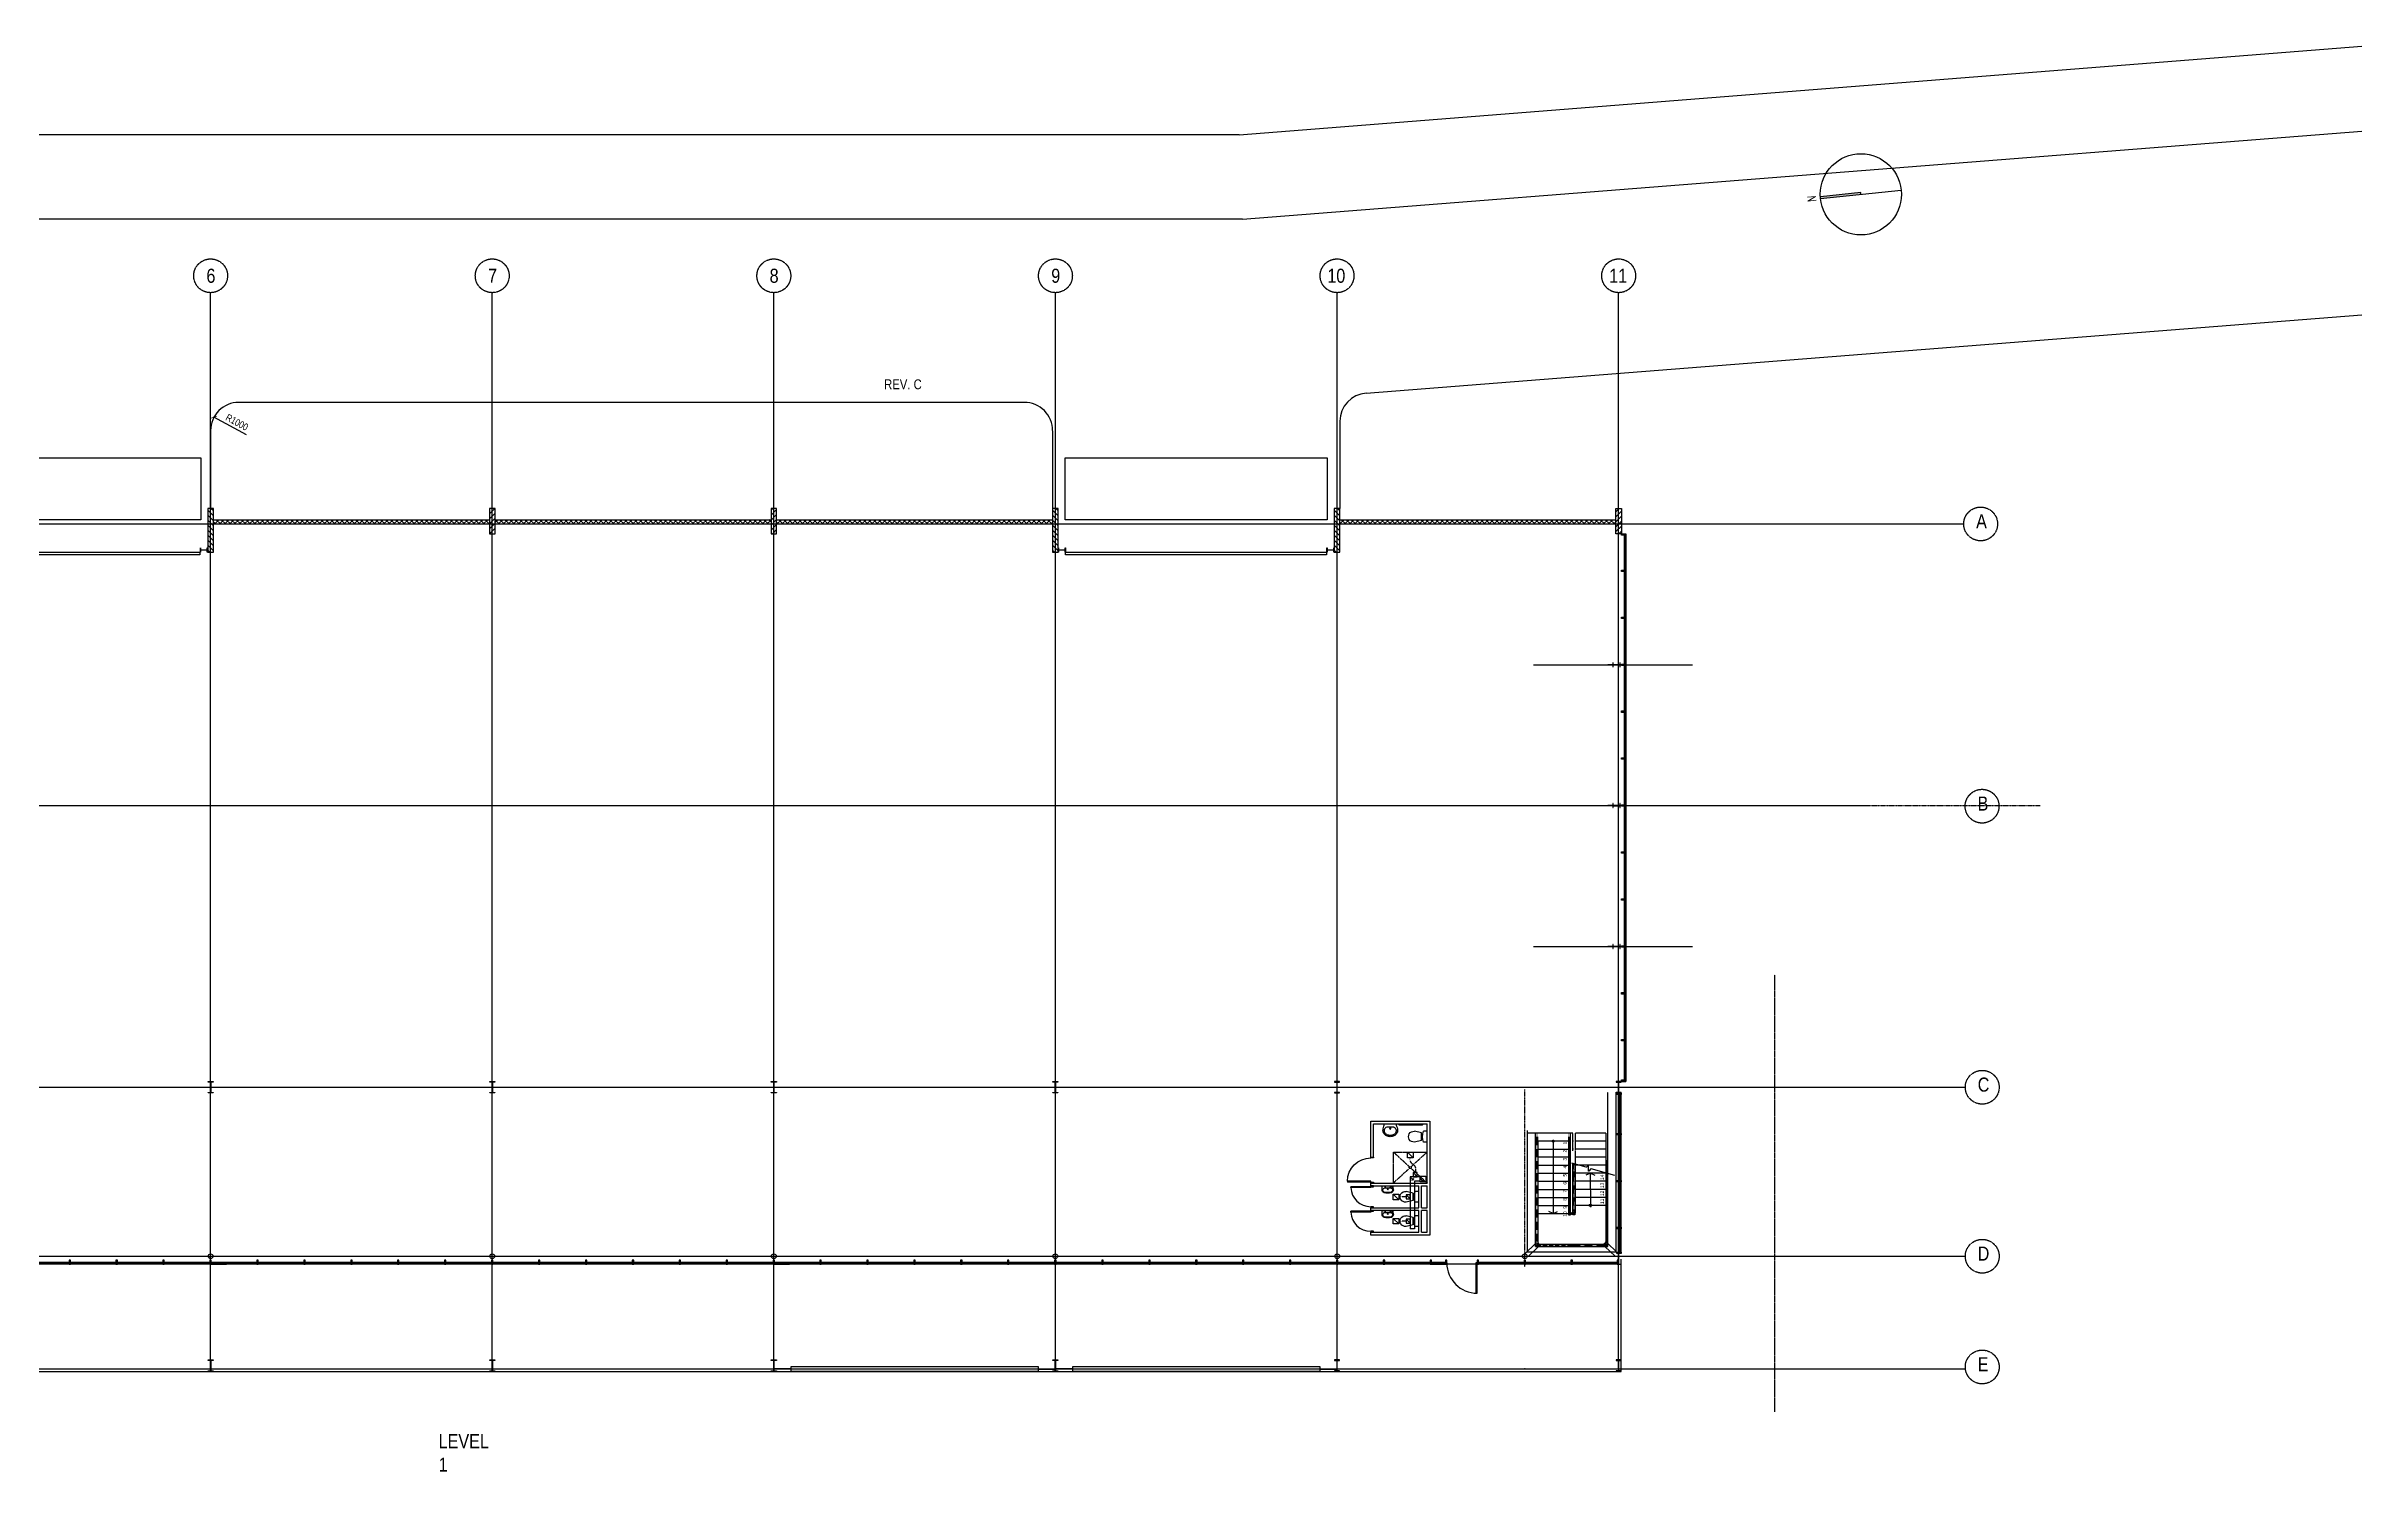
# Model space of a CAD drawing. Extents: x 0 to 163200, y -20682 to 90307.
# Drawn here: x 80980 to 163200, y 39700 to 90307 of the extents above; entities that cross this region are included whole.
import ezdxf

# ---------------------------------------------------------------- set-up
doc = ezdxf.new("R2010")
doc.units = 0
doc.header["$LTSCALE"] = 8
doc.header["$MEASUREMENT"] = 0
for name, pattern in [('CENTER', [2, 1.25, -0.25, 0.25, -0.25]), ('DASHED', [0.75, 0.5, -0.25]), ('HIDDEN', [0.375, 0.25, -0.125]), ('STAIRS2$0$DASHED2', [0.375, 0.25, -0.125])]:
    doc.linetypes.add(name, pattern=pattern)
doc.layers.get('0').update_dxf_attribs({"linetype": 'CONTINUOUS'})
doc.layers.get('DEFPOINTS').update_dxf_attribs({"linetype": 'CONTINUOUS'})
for name, color, linetype in [('1MDUCT', 1, 'CONTINUOUS'), ('2MGRILLE', 5, 'CONTINUOUS'), ('4MDUCT', 4, 'CONTINUOUS'), ('6MFLEX', 6, 'HIDDEN'), ('A-CONCRETE', 5, 'CONTINUOUS'), ('A-DOORS', 5, 'CONTINUOUS'), ('A-FLOOR', 5, 'CONTINUOUS'), ('A-GLASS', 5, 'CONTINUOUS'), ('A-HANDICAP', 5, 'STAIRS2$0$DASHED2'), ('A-MULLIONS', 5, 'CONTINUOUS'), ('A-NEW', 5, 'CONTINUOUS'), ('A-STEEL', 5, 'CONTINUOUS'), ('A-STR-DASHED', 5, 'DASHED'), ('BDY', 5, 'CONTINUOUS'), ('D-TEXTPS2', 5, 'CONTINUOUS'), ('DOORS', 5, 'CONTINUOUS'), ('FITTINGS', 5, 'CONTINUOUS'), ('GRID', 5, 'CENTER'), ('INT-PARTITIONS', 5, 'CONTINUOUS'), ('ROAD', 5, 'CONTINUOUS'), ('STAIR', 5, 'CONTINUOUS'), ('STAIRS2$0$HANDRAIL', 5, 'STAIRS2$0$DASHED2'), ('STAIRS2$0$STAIRS', 5, 'CONTINUOUS'), ('STAIRS2$0$TEXT', 5, 'CONTINUOUS'), ('STAIRS2$0$THINELEV', 5, 'CONTINUOUS'), ('TXT-50', 5, 'CONTINUOUS'), ('WALL-HA', 5, 'CONTINUOUS'), ('XREF', 7, 'CONTINUOUS')]:
    doc.layers.add(name, color=color, linetype=linetype)
doc.styles.add('KRTA-35', font='SIMPLEX', dxfattribs={"width": 0.8, "height": 3.5})
doc.styles.add('STAIRS2$0$TXT-35-$20', font='ARIALN.TTF', dxfattribs={"height": 70})
doc.styles.get("Standard").update_dxf_attribs({"font": 'isocp.shx'})
doc.styles.add('TXT-25-$100', font='ARIALN.TTF', dxfattribs={"height": 250})
doc.styles.add('TXT-35-$100', font='ARIALN.TTF', dxfattribs={"height": 350})
doc.styles.add('TXT-50-$100', font='ARIALN.TTF', dxfattribs={"height": 500})
doc.dimstyles.new('1$100-TICK', dxfattribs={"dimtxt": 250, "dimasz": 150, "dimexe": 400, "dimexo": 0, "dimgap": 100, "dimtad": 1, "dimdec": 0, "dimdsep": 46, "dimtxsty": 'TXT-25-$100', "dimblk1": 'ARCHTICK', "dimblk2": 'ARCHTICK', "dimsah": 1, "dimcen": -100, "dimdle": 400, "dimclrd": 1, "dimclre": 1, "dimclrt": 7, "dimadec": 0, "dimazin": 0, "dimtfac": 1, "dimtdec": 1, "dimtmove": 0, "dimatfit": 3, "dimldrblk": 'ARCHTICK', "dimfxl": 1, "dimtolj": 1, "dimarcsym": 0})

# ---------------------------------------------------------------- blocks, each defined once
blk = doc.blocks.new('A$C56FB124C')
blk.add_hatch(color=256).paths.add_polyline_path([(5044, 3820), (5026, 3995), (1210, 3588, 0.0114331), (1224, 3413)])
for p, q in [((5026, 3995), (1210, 3588)), ((1224, 3413), (8864, 4227)), ((5044, 3820), (5026, 3995))]:
    blk.add_line(p, q)
blk.add_circle((5044, 3820), 3842)
at = {"style": 'KRTA-35', "width": 0.8}
blk.add_text('N', height=768, rotation=96.08353, dxfattribs=at).set_placement((807, 3150))
blk = doc.blocks.new('410X60')
at = {"layer": 'A-STEEL'}
blk.add_lwpolyline([(203, -89), (183, -89), (183, -5), (-183, -5), (-183, -89), (-203, -89), (-203, 89), (-183, 89), (-183, 5), (183, 5), (183, 89), (203, 89)], close=True, dxfattribs=at)
blk = doc.blocks.new('250UB')
blk.add_lwpolyline([(-73, 252), (73, 252), (73, 244), (10, 244, 0.414214), (3, 237), (3, 16, 0.414214), (10, 9), (73, 9), (73, 0), (-73, 0), (-73, 9), (-10, 9, 0.414214), (-3, 16), (-3, 237, 0.414214), (-10, 244), (-73, 244)], format="xyb", close=True)
blk = doc.blocks.new('860')
for p, q in [((100, -990), (100, -960)), ((100, -960), (930, -960)), ((100, -990), (930, -990)), ((930, -960), (930, -990))]:
    blk.add_line(p, q)
for points in [[(0, -100), (0, -130), (100, -130), (100, -100)], [(0, -990), (0, -1020), (100, -1020), (100, -990)]]:
    blk.add_lwpolyline(points, close=True)
blk.add_arc((100, -960), 830, 0, 90)
blk = doc.blocks.new('WC-P')
for p, q in [((0, 0), (380, 0)), ((0, 0), (0, -126)), ((380, 0), (380, -126)), ((59, -200), (0, -451)), ((59, -200), (321, -200)), ((321, -200), (380, -451))]:
    blk.add_line(p, q)
for centre, radius, start, end in [((190, -472), 191, 173.53398, 6.46602), ((190, 278), 446, 244.78279, 295.21721)]:
    blk.add_arc(centre, radius, start, end)
blk = doc.blocks.new('710')
at = {"layer": 'DOORS'}
for p, q in [((-100, -30), (-809, -30)), ((-809, -60), (-809, -30)), ((-100, -60), (-809, -60)), ((-100, -30), (-100, -60))]:
    blk.add_line(p, q, dxfattribs=at)
at = {"layer": 'DOORS', "elevation": 0}
for points in [[(0, -30), (0, 0), (-100, 0), (-100, -30)], [(0, -770), (0, -740), (-100, -740), (-100, -770)]]:
    blk.add_lwpolyline(points, close=True, dxfattribs=at)
at = {"layer": 'DOORS'}
blk.add_arc((-100, -30), 710, 182.26234, 270.00007, dxfattribs=at)
blk = doc.blocks.new('ARC-WC25')
for p, q in [((168, 0), (-168, 0)), ((-199, -144), (-193, -24)), ((-174, -146), (-173, -137)), ((-98, -16), (-163, -16)), ((98, -72), (-98, -72)), ((-88, -26), (-88, -50)), ((174, -146), (173, -137)), ((199, -144), (193, -24))]:
    blk.add_line(p, q)
at = {"linetype": 'Continuous'}
blk.add_line((-173, -26), (-173, -92), dxfattribs=at)
for centre, radius in [((0, -121), 19.5), ((91, -37), 14.2)]:
    blk.add_circle(centre, radius)
for centre, radius, start, end in [((-168, -25), 25, 90, 177.07166), ((168, -25), 25, 2.92834, 90), ((-99, -149), 100, 177.07166, 252.66812), ((-99, -149), 75, 177.07166, 251.96039), ((-163, -26), 10, 90, 179.82594), ((-98, -135), 75, 89.76341, 172.07166), ((-98, -147), 75, 90, 172.07166), ((0, 154), 419, 252.12938, 287.87062), ((0, 154), 394, 251.96039, 288.03961), ((-98, -26), 10, 0, 90), ((-98, -50), 10, 269.76341, 0), ((98, -147), 75, 7.92834, 90), ((99, -149), 75, 288.03961, 2.92834), ((99, -149), 100, 287.33188, 2.92834)]:
    blk.add_arc(centre, radius, start, end)
blk = doc.blocks.new('WHB')
at = {"color": 0, "linetype": 'ByBlock', "elevation": 0}
blk.add_lwpolyline([(-200, 0, 0.008553), (-252, -172, 0.068313), (-260, -227, 0.147451), (-225, -341, 0.065081), (-184, -388, 0.064894), (-130, -425, 0.057043), (-67, -447, 0.0596), (0, -455, 0.0596), (67, -447, 0.057043), (130, -425, 0.064894), (184, -388, 0.065081), (225, -341, 0.147451), (260, -227, 0.068313), (252, -172, 0.008553), (200, 0)], format="xyb", close=True, dxfattribs=at)
blk.add_lwpolyline([(-210, -255, 0.169025), (-182, -332, 0.060923), (-148, -365, 0.064575), (-105, -389, 0.044851), (-54, -405, 0.055153), (0, -410, 0.055153), (54, -405, 0.044851), (105, -389, 0.064575), (148, -365, 0.060923), (182, -332, 0.169025), (210, -255, 0.224157), (170, -142, 0.153776), (112, -110, 0.045073), (0, -100)], format="xyb", dxfattribs=at)
at = {"color": 0, "linetype": 'ByBlock'}
blk.add_circle((0, -160), 25, dxfattribs=at)
for centre, radius, start, end in [((-54, -228), 206, 179.34416, 179.74969), ((-70, -240), 141, 135.44249, 185.98011), ((-92, -219), 111, 100.47359, 135.44249), ((2, -723), 623, 90.1505, 100.47359)]:
    blk.add_arc(centre, radius, start, end, dxfattribs=at)
blk = doc.blocks.new('_ARCHTICK')
at = {"color": 0, "linetype": 'ByBlock', "const_width": 0.15}
blk.add_lwpolyline([(-0.5, -0.5), (0.5, 0.5)], dxfattribs=at)
blk = doc.blocks.new('*D122')
at = {"layer": 'A-DOORS', "color": 1, "lineweight": -2, "transparency": 16777216}
blk.add_line((88085, 76518), (86934, 77138), dxfattribs=at)
at = {"layer": 'DEFPOINTS', "color": 0, "transparency": 16777216}
for p in [(86934, 77138), (87815, 76664)]:
    blk.add_point(p, dxfattribs=at)
at = {"layer": 'A-DOORS', "color": 1, "lineweight": -2, "transparency": 16777216, "xscale": 150, "yscale": 150, "zscale": 150, "rotation": 151.6954092253349}
blk.add_blockref('_ARCHTICK', (86934, 77138), dxfattribs=at)
at = {"layer": 'A-DOORS', "color": 7, "transparency": 16777216, "insert": (87750, 76958), "char_height": 250, "attachment_point": 5, "rotation": 331.69541, "style": 'TXT-25-$100'}
blk.add_mtext('\\A1;R1000', dxfattribs=at)
blk = doc.blocks.new('AMB013')
blk.add_line((-165, -165), (165, 165))
blk.add_arc((-247, -247), 300, 0, 90)
blk = doc.blocks.new('AMB006')
blk.add_line((-0.5, -0.5), (0.5, 0.5))
blk.add_lwpolyline([(-0.5, -0.5), (-0.5, 0.5), (0.5, 0.5), (0.5, -0.5)], close=True)
at = {"flags": 1}
for tag, p in [('REF', (0.53, 0.33)), ('MAKE/MODEL', (0.53, 0.15)), ('SIZE', (0.53, -0.05)), ('TYPE', (0.52, -0.26)), ('SERVICE', (0.53, -0.46))]:
    blk.add_attdef(tag, p, '', height=0.18, dxfattribs=at)
blk = doc.blocks.new('AB00522AAM01')
at = {"layer": 'WALL-HA'}
h = blk.add_hatch(dxfattribs=at)
h.set_pattern_fill('ANSI31', color=256, scale=1000, style=0)
h.set_pattern_definition([(135, (173629.26, -1e-11), (88.38835, 88.38835), [])])
h.paths.add_polyline_path([(86814.6, 73349.1), (86714.6, 73349.1), (86714.6, 73899.1), (86814.6, 73899.1)])
h.paths.add_polyline_path([(86814.6, 73899.1), (86914.6, 73899.1), (86914.6, 73349.1), (86814.6, 73349.1)])
h.paths.add_polyline_path([(86814.6, 73349.1), (86914.6, 73349.1), (86914.6, 72349.1), (86814.6, 72349.1)])
h.paths.add_polyline_path([(86814.6, 72349.1), (86714.6, 72349.1), (86714.6, 73349.1), (86814.6, 73349.1)])
h = blk.add_hatch(dxfattribs=at)
h.set_pattern_fill('ANSI37', color=256, scale=1000, style=0)
h.paths.add_polyline_path([(86914.6, 73499.1), (86914.6, 73349.1), (96714.6, 73349.1), (96714.6, 73499.1)])
h = blk.add_hatch(dxfattribs=at)
h.set_pattern_fill('ANSI31', color=256, scale=1000, style=0)
h.set_pattern_definition([(45, (20000, 0), (-88.38835, 88.38835), [])])
h.paths.add_polyline_path([(96814.6, 72999.1), (96914.6, 72999.1), (96914.6, 73899.1), (96814.6, 73899.1)])
h.paths.add_polyline_path([(96814.6, 73899.1), (96714.6, 73899.1), (96714.6, 72999.1), (96814.6, 72999.1)])
h = blk.add_hatch(dxfattribs=at)
h.set_pattern_fill('ANSI37', color=256, scale=1000, style=0)
h.paths.add_polyline_path([(106714.6, 73349.1), (106714.6, 73499.1), (98340.2, 73499.1), (98340.2, 73349.1)])
h.paths.add_polyline_path([(98340.2, 73349.1), (98340.2, 73499.1), (96914.6, 73499.1), (96914.6, 73349.1)])
h.paths.add_polyline_path([(116719.6, 73349.1), (116719.6, 73499.1), (106914.6, 73499.1), (106914.6, 73349.1)])
h = blk.add_hatch(dxfattribs=at)
h.set_pattern_fill('ANSI31', color=256, scale=1000, style=0)
h.paths.add_polyline_path([(106814.6, 73899.1), (106714.6, 73899.1), (106714.6, 72999.1), (106814.6, 72999.1)])
h.paths.add_polyline_path([(106814.6, 72999.1), (106914.6, 72999.1), (106914.6, 73899.1), (106814.6, 73899.1)])
h = blk.add_hatch(dxfattribs=at)
h.set_pattern_fill('ANSI31', color=256, scale=1000, style=0)
h.set_pattern_definition([(135, (203629.26, -1e-11), (88.38835, 88.38835), [])])
h.paths.add_polyline_path([(116814.6, 73349.1), (116714.6, 73349.1), (116714.6, 73899.1), (116814.6, 73899.1)])
h.paths.add_polyline_path([(116814.6, 73899.1), (116914.6, 73899.1), (116914.6, 73349.1), (116814.6, 73349.1)])
h.paths.add_polyline_path([(116814.6, 73349.1), (116914.6, 73349.1), (116914.6, 72349.1), (116814.6, 72349.1)])
h.paths.add_polyline_path([(116814.6, 72349.1), (116714.6, 72349.1), (116714.6, 73349.1), (116814.6, 73349.1)])
h = blk.add_hatch(dxfattribs=at)
h.set_pattern_fill('ANSI31', color=256, scale=1000, style=0)
h.set_pattern_definition([(135, (213629.26, -1e-11), (88.38835, 88.38835), [])])
h.paths.add_polyline_path([(126814.6, 73349.1), (126714.6, 73349.1), (126714.6, 73899.1), (126814.6, 73899.1)])
h.paths.add_polyline_path([(126814.6, 73899.1), (126914.6, 73899.1), (126914.6, 73349.1), (126814.6, 73349.1)])
h.paths.add_polyline_path([(126814.6, 73349.1), (126914.6, 73349.1), (126914.6, 72349.1), (126814.6, 72349.1)])
h.paths.add_polyline_path([(126814.6, 72349.1), (126714.6, 72349.1), (126714.6, 73349.1), (126814.6, 73349.1)])
h = blk.add_hatch(dxfattribs=at)
h.set_pattern_fill('ANSI37', color=256, scale=1000, style=0)
h.paths.add_polyline_path([(126914.6, 73499.1), (126914.6, 73349.1), (136689.6, 73349.1), (136714.6, 73349.1), (136714.6, 73499.1)])
h = blk.add_hatch(dxfattribs=at)
h.set_pattern_fill('ANSI31', color=256, scale=1000, style=0)
h.paths.add_polyline_path([(136914.6, 73899.1), (136814.6, 73899.1), (136814.6, 72999.1), (136914.6, 72999.1)])
h.paths.add_polyline_path([(136814.6, 73899.1), (136714.6, 73899.1), (136714.6, 72999.1), (136814.6, 72999.1)])
for p, q in [((144306.4, 63349.1), (145628.4, 63349.1)), ((135070.5, 51384.1), (135070.5, 48839.1)), ((136395.5, 48839.1), (136395.5, 50757.2))]:
    blk.add_line(p, q)
blk.add_point((133481.3, 43349.1))
at = {"layer": 'A-CONCRETE'}
for p, q in [((86914.6, 73499.1), (96714.6, 73499.1)), ((86914.6, 73349.1), (96714.6, 73349.1)), ((96914.6, 73499.1), (106714.6, 73499.1)), ((96914.6, 73349.1), (106714.6, 73349.1)), ((106914.6, 73499.1), (116714.6, 73499.1)), ((106914.6, 73349.1), (116714.6, 73349.1)), ((126914.6, 73499.1), (136714.6, 73499.1)), ((126914.6, 73349.1), (136689.6, 73349.1))]:
    blk.add_line(p, q, dxfattribs=at)
for points in [[(86714.6, 72349.1), (86914.6, 72349.1), (86914.6, 73899.1), (86714.6, 73899.1)], [(96714.6, 72999.1), (96914.6, 72999.1), (96914.6, 73899.1), (96714.6, 73899.1)], [(106714.6, 72999.1), (106914.6, 72999.1), (106914.6, 73899.1), (106714.6, 73899.1)], [(116714.6, 72349.1), (116914.6, 72349.1), (116914.6, 73899.1), (116714.6, 73899.1)], [(126714.6, 72349.1), (126914.6, 72349.1), (126914.6, 73899.1), (126714.6, 73899.1)], [(136914.6, 72999.1), (136714.6, 72999.1), (136714.6, 73899.1), (136914.6, 73899.1)]]:
    blk.add_lwpolyline(points, close=True, dxfattribs=at)
at = {"layer": 'A-DOORS'}
for p, q in [((86814.6, 76664.1), (86814.6, 73899.1)), ((116714.6, 76651.2), (116714.6, 73886.2)), ((126914.6, 77006.1), (126914.6, 73899.1))]:
    blk.add_line(p, q, dxfattribs=at)
for points in [[(77164.6, 72349.1), (86433.9, 72349.1), (86433.9, 72249.1), (77164.6, 72249.1)], [(117169.6, 72349.1), (126438.9, 72349.1), (126438.9, 72249.1), (117169.6, 72249.1)], [(131748, 46036.8), (131788, 46036.8), (131788, 47111.8), (131748, 47111.8)]]:
    blk.add_lwpolyline(points, close=True, dxfattribs=at)
for centre, start, end in [((87814.6, 76664.1), 89.999931, 180), ((115714.6, 76664.1), 0, 90.000069), ((127914.6, 76992.4), 93.572114, 180)]:
    blk.add_arc(centre, 1000, start, end, dxfattribs=at)
at = {"layer": 'A-FLOOR'}
for p, q in [((136939.6, 68349.1), (136435.6, 68349.1)), ((136939.6, 63349.1), (136435.6, 63349.1)), ((137064.6, 63349.1), (136560.6, 63349.1)), ((136939.6, 58349.1), (136435.6, 58349.1))]:
    blk.add_line(p, q, dxfattribs=at)
at = {"layer": 'A-GLASS'}
for p, q in [((136828.6, 73359.1), (136903.6, 73359.1)), ((137015.8, 72946.9), (137015.8, 53552.1)), ((137040.8, 72946.9), (137040.8, 53552.1)), ((137065.8, 72946.9), (137065.8, 53552.1)), ((136828.6, 53096.1), (136828.6, 47494.1)), ((136866.1, 47494.1), (136868.7, 53096.1)), ((136903.6, 53349.1), (138903.6, 53349.1)), ((136903.6, 47494.1), (136903.6, 53121.1)), ((138903.6, 53349.1), (141228.6, 53349.1)), ((76839.6, 47139.1), (81788, 47139.1)), ((76839.6, 47101.6), (81788, 47101.6)), ((86789.6, 47064.1), (76839.6, 47064.1)), ((81788, 47139.1), (86789.6, 47139.1)), ((81788, 47101.6), (86789.6, 47101.6)), ((86789.6, 47139.1), (88506, 47139.1)), ((86789.6, 47101.6), (88506, 47101.6)), ((86825, 47064.1), (87376.9, 47064.1)), ((96789.6, 47064.1), (86839.6, 47064.1)), ((88506, 47139.1), (90172, 47139.1)), ((88506, 47101.6), (90172, 47101.6)), ((90172, 47139.1), (96789.6, 47139.1)), ((90172, 47101.6), (96789.6, 47101.6)), ((96839.6, 47139.1), (103454, 47139.1)), ((96839.6, 47101.6), (103454, 47101.6)), ((106789.6, 47064.1), (96839.6, 47064.1)), ((103454, 47139.1), (106789.6, 47139.1)), ((103454, 47101.6), (106789.6, 47101.6)), ((106800, 47101.6), (108501, 47101.6)), ((106820, 47139.1), (108501, 47139.1)), ((106820, 47064.1), (107371.9, 47064.1)), ((116784.6, 47064.1), (106834.6, 47064.1)), ((108501, 47139.1), (111783, 47139.1)), ((108501, 47101.6), (111783, 47101.6)), ((111783, 47139.1), (116784.6, 47139.1)), ((111783, 47101.6), (116784.6, 47101.6)), ((116834.6, 47139.1), (121793, 47139.1)), ((116834.6, 47101.6), (121793, 47101.6)), ((126794.6, 47064.1), (116834.6, 47064.1)), ((121793, 47139.1), (126794.6, 47139.1)), ((121793, 47101.6), (126794.6, 47101.6)), ((126839.6, 47139.1), (130122, 47139.1)), ((126839.6, 47101.6), (130122, 47101.6)), ((136789.6, 47064.1), (126839.6, 47064.1)), ((130152.3, 47064.1), (130704.3, 47064.1)), ((130172, 47139.1), (130658.1, 47139.1)), ((130172, 47101.6), (130657, 47101.6)), ((131788, 47139.1), (136789.6, 47139.1)), ((131788, 47101.6), (136789.6, 47101.6)), ((107414.6, 43349.1), (106819.6, 43349.1)), ((116214.6, 43339.1), (116809.6, 43339.1)), ((117419.6, 43349.1), (116824.6, 43349.1)), ((126219.6, 43339.1), (126814.6, 43339.1))]:
    blk.add_line(p, q, dxfattribs=at)
for points in [[(107414.6, 43274.1), (116214.6, 43274.1), (116214.6, 43424.1), (107414.6, 43424.1)], [(117419.6, 43274.1), (126219.6, 43274.1), (126219.6, 43424.1), (117419.6, 43424.1)]]:
    blk.add_lwpolyline(points, close=True, dxfattribs=at)
at = {"layer": 'A-HANDICAP', "ltscale": 3}
for p, q in [((128814.6, 49949.1), (128814.6, 51049.1)), ((128814.6, 51049.1), (130014.6, 51049.1)), ((128814.6, 51049.1), (129388.8, 50522.7)), ((130014.6, 51049.1), (129440.4, 50522.7)), ((129388.8, 50475.4), (128814.6, 49949.1)), ((129440.4, 50475.4), (130014.6, 49949.1))]:
    blk.add_line(p, q, dxfattribs=at)
at = {"layer": 'A-HANDICAP'}
blk.add_circle((129414.6, 50499.1), 35, dxfattribs=at)
at = {"layer": 'A-MULLIONS'}
for p, q in [((136828.6, 73339.1), (136828.6, 73359.1)), ((136828.6, 73359.1), (136903.6, 73359.1)), ((136903.6, 73339.1), (136828.6, 73339.1)), ((136903.6, 73359.1), (136903.6, 73339.1)), ((136903.6, 53552.1), (137065.8, 53552.1))]:
    blk.add_line(p, q, dxfattribs=at)
for points in [[(137065.8, 72946.9), (136915.8, 72946.9), (136915.8, 72996.9), (137065.8, 72996.9)], [(137065.8, 71656.1), (136915.8, 71656.1), (136915.8, 71706.1), (137065.8, 71706.1)], [(137065.8, 69990.1), (136915.8, 69990.1), (136915.8, 70040.1), (137065.8, 70040.1)], [(137065.8, 68324.1), (136915.8, 68324.1), (136915.8, 68374.1), (137065.8, 68374.1)], [(137065.8, 66658.1), (136915.8, 66658.1), (136915.8, 66708.1), (137065.8, 66708.1)], [(137065.8, 64992.1), (136915.8, 64992.1), (136915.8, 65042.1), (137065.8, 65042.1)], [(137065.8, 63324.1), (136915.8, 63324.1), (136915.8, 63374.1), (137065.8, 63374.1)], [(137065.8, 61658.1), (136915.8, 61658.1), (136915.8, 61708.1), (137065.8, 61708.1)], [(137065.8, 59992.1), (136915.8, 59992.1), (136915.8, 60042.1), (137065.8, 60042.1)], [(137065.8, 58326.1), (136915.8, 58326.1), (136915.8, 58376.1), (137065.8, 58376.1)], [(137065.8, 56660.1), (136915.8, 56660.1), (136915.8, 56710.1), (137065.8, 56710.1)], [(137065.8, 54994.1), (136915.8, 54994.1), (136915.8, 55044.1), (137065.8, 55044.1)], [(137065.8, 53560.6), (136915.8, 53560.6), (136915.8, 53610.6), (137065.8, 53610.6)], [(136903.6, 53096.1), (136753.6, 53096.1), (136753.6, 53146.1), (136903.6, 53146.1)], [(136903.6, 53129.4), (136903.6, 53146.1), (136828.6, 53146.1), (136828.6, 53129.4)], [(136903.6, 51658.1), (136753.6, 51658.1), (136753.6, 51708.1), (136903.6, 51708.1)], [(136903.6, 49992.1), (136753.6, 49992.1), (136753.6, 50042.1), (136903.6, 50042.1)], [(136903.6, 48326.1), (136753.6, 48326.1), (136753.6, 48376.1), (136903.6, 48376.1)], [(81838, 47064.1), (81838, 47214.1), (81788, 47214.1), (81788, 47064.1)], [(83504, 47064.1), (83504, 47214.1), (83454, 47214.1), (83454, 47064.1)], [(85170, 47064.1), (85170, 47214.1), (85120, 47214.1), (85120, 47064.1)], [(86839.6, 47064.1), (86839.6, 47214.1), (86789.6, 47214.1), (86789.6, 47064.1)], [(88506, 47064.1), (88506, 47214.1), (88456, 47214.1), (88456, 47064.1)], [(90172, 47064.1), (90172, 47214.1), (90122, 47214.1), (90122, 47064.1)], [(91838, 47064.1), (91838, 47214.1), (91788, 47214.1), (91788, 47064.1)], [(93504, 47064.1), (93504, 47214.1), (93454, 47214.1), (93454, 47064.1)], [(95170, 47064.1), (95170, 47214.1), (95120, 47214.1), (95120, 47064.1)], [(96839.6, 47064.1), (96839.6, 47214.1), (96789.6, 47214.1), (96789.6, 47064.1)], [(98506, 47064.1), (98506, 47214.1), (98456, 47214.1), (98456, 47064.1)], [(100172, 47064.1), (100172, 47214.1), (100122, 47214.1), (100122, 47064.1)], [(101838, 47064.1), (101838, 47214.1), (101788, 47214.1), (101788, 47064.1)], [(103504, 47064.1), (103504, 47214.1), (103454, 47214.1), (103454, 47064.1)], [(105170, 47064.1), (105170, 47214.1), (105120, 47214.1), (105120, 47064.1)], [(106839.6, 47064.1), (106839.6, 47214.1), (106789.6, 47214.1), (106789.6, 47064.1)], [(108501, 47064.1), (108501, 47214.1), (108451, 47214.1), (108451, 47064.1)], [(110167, 47064.1), (110167, 47214.1), (110117, 47214.1), (110117, 47064.1)], [(111833, 47064.1), (111833, 47214.1), (111783, 47214.1), (111783, 47064.1)], [(113499, 47064.1), (113499, 47214.1), (113449, 47214.1), (113449, 47064.1)], [(115165, 47064.1), (115165, 47214.1), (115115, 47214.1), (115115, 47064.1)], [(116834.6, 47064.1), (116834.6, 47214.1), (116784.6, 47214.1), (116784.6, 47064.1)], [(118511, 47064.1), (118511, 47214.1), (118461, 47214.1), (118461, 47064.1)], [(120177, 47064.1), (120177, 47214.1), (120127, 47214.1), (120127, 47064.1)], [(121843, 47064.1), (121843, 47214.1), (121793, 47214.1), (121793, 47064.1)], [(123509, 47064.1), (123509, 47214.1), (123459, 47214.1), (123459, 47064.1)], [(125175, 47064.1), (125175, 47214.1), (125125, 47214.1), (125125, 47064.1)], [(126844.6, 47064.1), (126844.6, 47214.1), (126794.6, 47214.1), (126794.6, 47064.1)], [(128506, 47064.1), (128506, 47214.1), (128456, 47214.1), (128456, 47064.1)], [(130172, 47064.1), (130172, 47214.1), (130122, 47214.1), (130122, 47064.1)], [(130172, 47064.1), (130172, 47214.1), (130122, 47214.1), (130122, 47064.1)], [(130712.8, 47064.1), (130712.8, 47214.1), (130662.8, 47214.1), (130662.8, 47064.1)], [(131838, 47064.1), (131838, 47214.1), (131788, 47214.1), (131788, 47064.1)], [(131838, 47064.1), (131838, 47214.1), (131788, 47214.1), (131788, 47064.1)], [(133504, 47064.1), (133504, 47214.1), (133454, 47214.1), (133454, 47064.1)], [(135170, 47064.1), (135170, 47214.1), (135120, 47214.1), (135120, 47064.1)], [(136903.6, 47444.1), (136753.6, 47444.1), (136753.6, 47494.1), (136903.6, 47494.1)], [(136813.6, 47064.1), (136813.6, 47214.1), (136763.6, 47214.1), (136763.6, 47064.1)]]:
    blk.add_lwpolyline(points, close=True, dxfattribs=at)
blk.add_arc((131788, 47111.8), 1075, 180, 270, dxfattribs=at)
at = {"layer": 'A-NEW'}
blk.add_lwpolyline([(136903.6, 47444.1), (136813.6, 47444.1), (136813.6, 47064.1), (136903.6, 47064.1)], dxfattribs=at)
for centre in [(86814.7, 47349.1), (96814.7, 47349.1), (106814.7, 47349.1), (116809.7, 47349.1), (126819.7, 47349.1), (133481.3, 47349.1)]:
    blk.add_circle(centre, 84, dxfattribs=at)
at = {"layer": 'A-STEEL', "ltscale": 5}
for p, q in [((136903.6, 43260.1), (136903.6, 47244.1)), ((36725.6, 43260.1), (136903.6, 43260.1))]:
    blk.add_line(p, q, dxfattribs=at)
at = {"layer": 'A-STEEL', "ltscale": 7}
for points in [[(77162.1, 75699.1), (86462.1, 75699.1), (86462.1, 73499.1), (77162.1, 73499.1)], [(117162.1, 75699.1), (126462.1, 75699.1), (126462.1, 73499.1), (117162.1, 73499.1)]]:
    blk.add_lwpolyline(points, close=True, dxfattribs=at)
at = {"layer": 'A-STEEL'}
for points in [[(133935.5, 51384.1), (133865.5, 51384.1), (133865.5, 51404.1), (133935.5, 51404.1)], [(135035.5, 51384.1), (135105.5, 51384.1), (135105.5, 51404.1), (135035.5, 51404.1)], [(135260.5, 50324.1), (135190.5, 50324.1), (135190.5, 50344.1), (135260.5, 50344.1)], [(136360.5, 50324.1), (136430.5, 50324.1), (136430.5, 50344.1), (136360.5, 50344.1)], [(133935.5, 50133.9), (133865.5, 50133.9), (133865.5, 50153.9), (133935.5, 50153.9)], [(135035.5, 50133.9), (135105.5, 50133.9), (135105.5, 50153.9), (135035.5, 50153.9)], [(133935.5, 48819.1), (133865.5, 48819.1), (133865.5, 48839.1), (133935.5, 48839.1)], [(135035.5, 48819.1), (135105.5, 48819.1), (135105.5, 48839.1), (135035.5, 48839.1)], [(135260.5, 48819.1), (135190.5, 48819.1), (135190.5, 48839.1), (135260.5, 48839.1)], [(136360.5, 48819.1), (136430.5, 48819.1), (136430.5, 48839.1), (136360.5, 48839.1)], [(136360.5, 48819.1), (136430.5, 48819.1), (136430.5, 48839.1), (136360.5, 48839.1)], [(133935.5, 47729.1), (133865.5, 47729.1), (133865.5, 47749.1), (133935.5, 47749.1)], [(133935.5, 47769.1), (133935.5, 47699.1), (133955.5, 47699.1), (133955.5, 47769.1)], [(135158, 47769.1), (135158, 47699.1), (135138, 47699.1), (135138, 47769.1)], [(136360.5, 47769.1), (136360.5, 47699.1), (136340.5, 47699.1), (136340.5, 47769.1)], [(136360.5, 47729.1), (136430.5, 47729.1), (136430.5, 47749.1), (136360.5, 47749.1)]]:
    blk.add_lwpolyline(points, close=True, dxfattribs=at)
at = {"layer": 'A-STR-DASHED', "ltscale": 4}
for p, q in [((136430.5, 50747.4), (136430.5, 53176.8)), ((136725.6, 47489.1), (136725.6, 53169.1)), ((133570.3, 51809.1), (133570.3, 47489.1)), ((135190.5, 51719.1), (133570.3, 51719.1)), ((135190.5, 51094.5), (135190.5, 51719.1)), ((136355.5, 51434.1), (135260.5, 51434.1)), ((136355.5, 51149.1), (135260.5, 51149.1)), ((136355.5, 51719.1), (135265.5, 51719.1)), ((135265.5, 51719.1), (135265.5, 51098.4)), ((136355.5, 51719.1), (136355.5, 50768.4)), ((136355.5, 50579.1), (135260.5, 50579.1)), ((136355.5, 50864.1), (135265.5, 50864.1)), ((136725.6, 47489.1), (133570.3, 47489.1))]:
    blk.add_line(p, q, dxfattribs=at)
at = {"layer": 'BDY', "ltscale": 20}
blk.add_line((123339.8, 87164.1), (163200, 90306.9), dxfattribs=at)
at = {"layer": 'BDY', "ltscale": 10}
blk.add_line((123339.8, 87164.1), (0, 87164.1), dxfattribs=at)
at = {"layer": 'D-TEXTPS2'}
for p, q in [((136360.5, 50767), (136360.5, 47878.1)), ((136410.5, 50753), (136410.5, 47878.1))]:
    blk.add_line(p, q, dxfattribs=at)
for points in [[(136410.5, 47878.1, -0.4142136), (136251.5, 47719.1), (136249.5, 47719.1)], [(136360.5, 47878.1, -0.4142136), (136251.5, 47769.1), (136249.5, 47769.1)]]:
    blk.add_lwpolyline(points, format="xyb", dxfattribs=at)
for centre, radius, start, end in [((135148, 48957.4), 113.2, 174.011318, 353.308298), ((135148.2, 48957.9), 63.8, 169.813586, 347.566549)]:
    blk.add_arc(centre, radius, start, end, dxfattribs=at)
at = {"layer": 'FITTINGS'}
for p, q in [((129062.1, 52024.1), (129034.6, 52024.1)), ((129062.1, 51999.1), (129034.6, 51999.1))]:
    blk.add_line(p, q, dxfattribs=at)
for points in [[(129866.6, 52049.1), (129866.6, 52039.1, -0.4142136), (129826.6, 51999.1), (129062.1, 51999.1, -0.4142136), (129022.1, 52039.1), (129022.1, 52049.1)], [(129841.6, 52049.1), (129841.6, 52039.1, -0.4142136), (129826.6, 52024.1), (129062.1, 52024.1, -0.4142136), (129047.1, 52039.1), (129047.1, 52049.1)]]:
    blk.add_lwpolyline(points, format="xyb", dxfattribs=at)
blk.add_circle((129034.6, 52011.6), 12.5, dxfattribs=at)
at = {"layer": 'GRID', "ltscale": 0.5}
for p, q in [((86814.6, 43349.1), (86814.6, 81560)), ((96814.6, 43349.1), (96814.6, 81560)), ((106814.6, 43349.1), (106814.6, 81560)), ((116814.6, 43349.1), (116814.6, 81560)), ((126814.6, 43349.1), (126814.6, 81560)), ((136814.6, 43349.1), (136814.6, 81560)), ((26712.1, 73349.1), (149069, 73349.1)), ((133793.9, 68349.1), (139442.5, 68349.1)), ((26712.1, 63349.1), (144306.4, 63349.1)), ((133793.9, 58349.1), (139442.5, 58349.1)), ((26712.1, 53349.1), (149125.2, 53349.1)), ((26712.1, 47349.1), (149125.2, 47349.1)), ((26712.1, 43349.1), (149125.2, 43349.1))]:
    blk.add_line(p, q, dxfattribs=at)
at = {"layer": 'GRID'}
for p, q in [((145628.4, 63349.1), (151779.8, 63349.1)), ((133481.3, 46968.8), (133481.3, 53266.8))]:
    blk.add_line(p, q, dxfattribs=at)
at = {"layer": 'GRID', "ltscale": 0.4}
blk.add_line((142344.6, 57341.1), (142344.6, 41830.6), dxfattribs=at)
at = {"layer": 'GRID', "ltscale": 0.5}
for centre in [(86814.6, 82160), (96814.6, 82160), (106814.6, 82160), (116814.6, 82160), (126814.6, 82160), (136814.6, 82160), (149669, 73349.1), (149719.7, 63327.6), (149725.2, 53349.1), (149725.2, 47349.1), (149725.2, 43418.2)]:
    blk.add_circle(centre, 600, dxfattribs=at)
at = {"layer": 'INT-PARTITIONS'}
for p, q in [((128014.6, 52149.1), (130114.6, 52149.1)), ((128014.6, 50869.1), (128014.6, 52149.1)), ((128114.6, 52049.1), (130014.6, 52049.1)), ((128114.6, 50869.1), (128114.6, 52049.1)), ((130014.6, 49949.1), (130014.6, 52049.1)), ((130114.6, 52149.1), (130114.6, 48099.1)), ((128014.6, 50869.1), (128114.6, 50869.1)), ((128014.6, 49949.1), (130014.6, 49949.1)), ((128014.6, 49849.1), (128014.6, 49949.1)), ((128014.6, 49849.1), (129714.6, 49849.1)), ((129714.6, 49074.1), (129714.6, 49849.1)), ((129814.6, 49849.1), (130014.6, 49849.1)), ((129814.6, 49074.1), (129814.6, 49849.1)), ((130014.6, 49074.1), (130014.6, 49849.1)), ((128014.6, 49074.1), (129714.6, 49074.1)), ((128014.6, 48974.1), (128014.6, 49074.1)), ((129714.6, 48974.1), (128014.6, 48974.1)), ((129714.6, 48199.1), (129714.6, 48974.1)), ((129814.6, 49074.1), (130014.6, 49074.1)), ((129814.6, 48199.1), (129814.6, 48974.1)), ((130014.6, 48974.1), (129814.6, 48974.1)), ((130014.6, 48199.1), (130014.6, 48974.1)), ((128014.6, 48199.1), (129714.6, 48199.1)), ((128014.6, 48099.1), (128014.6, 48199.1)), ((130114.6, 48099.1), (128014.6, 48099.1)), ((129814.6, 48199.1), (130014.6, 48199.1))]:
    blk.add_line(p, q, dxfattribs=at)
at = {"layer": 'ROAD'}
for p, q in [((123457.9, 84164.1), (163200, 87297.6)), ((123457.9, 84164.1), (39689.6, 84164.1)), ((127852.3, 77990.4), (163200, 80777.5)), ((115714.6, 77664.1), (87814.6, 77664.1))]:
    blk.add_line(p, q, dxfattribs=at)
at = {"layer": 'STAIR'}
blk.add_lwpolyline([(136681.2, 50221.4), (135839.8, 50456.9, 0.2909795), (135829.6, 50453.8), (135757.1, 50369.7, -0.7084114), (135739.5, 50376.5), (135746.2, 50569.8, 0.7018236), (135728.8, 50576.8), (135669.5, 50510.4, -0.2862129), (135659.3, 50507.4), (135147.4, 50650.7)], format="xyb", dxfattribs=at)
at = {"layer": 'STAIRS2$0$HANDRAIL', "ltscale": 2}
for p, q in [((133885.5, 51719.1), (133885.5, 47878.1)), ((133935.5, 51719.1), (133935.5, 47878.1)), ((135035.5, 51719.1), (135035.5, 48969.2)), ((135085.5, 51719.1), (135085.5, 48969.2)), ((135210.5, 50633.1), (135210.5, 48944.2)), ((135260.5, 50619.1), (135260.5, 48944.2)), ((135195.5, 47769.1), (134044.5, 47769.1)), ((135148, 47719.1), (136251.5, 47719.1)), ((135195.5, 47769.1), (136251.5, 47769.1))]:
    blk.add_line(p, q, dxfattribs=at)
at = {"layer": 'STAIRS2$0$HANDRAIL'}
blk.add_line((135148, 47719.1), (134046.5, 47719.1), dxfattribs=at)
for points in [[(133885.5, 47878.1, 0.4142136), (134044.5, 47719.1), (134046.5, 47719.1)], [(133935.5, 47878.1, 0.4142136), (134044.5, 47769.1), (134046.5, 47769.1)]]:
    blk.add_lwpolyline(points, format="xyb", dxfattribs=at)
at = {"layer": 'STAIRS2$0$STAIRS', "ltscale": 3}
for p, q in [((133865.5, 47699.1), (133865.5, 51719.1)), ((135035.5, 51434.1), (133940.5, 51434.1)), ((133940.5, 51149.1), (135035.5, 51149.1)), ((135105.5, 48869.1), (135105.5, 51719.1)), ((135210.5, 51149.1), (135190.5, 51149.1)), ((135035.5, 50864.1), (133940.5, 50864.1)), ((133940.5, 50579.1), (135035.5, 50579.1)), ((133940.5, 50294.1), (135035.5, 50294.1)), ((135085.5, 50864.1), (135105.5, 50864.1)), ((135085.5, 50579.1), (135105.5, 50579.1)), ((135190.5, 48869.1), (135190.5, 50638.7)), ((135210.5, 50579.1), (135190.5, 50579.1)), ((136355.5, 50294.1), (135260.5, 50294.1)), ((136430.5, 47699.1), (136430.5, 50749.7)), ((133940.5, 50009.1), (135035.5, 50009.1)), ((133940.5, 49724.1), (135035.5, 49724.1)), ((133940.5, 49439.1), (135035.5, 49439.1)), ((135085.5, 49724.1), (135105.5, 49724.1)), ((135085.5, 49439.1), (135105.5, 49439.1)), ((135210.5, 49724.1), (135190.5, 49724.1)), ((135210.5, 49439.1), (135190.5, 49439.1)), ((136355.5, 50009.1), (135260.5, 50009.1)), ((136355.5, 49724.1), (135260.5, 49724.1)), ((136355.5, 49439.1), (135260.5, 49439.1)), ((133940.5, 49154.1), (135035.5, 49154.1)), ((133940.5, 48869.1), (135265.5, 48869.1)), ((135085.5, 49154.1), (135105.5, 49154.1)), ((135085.5, 48979.3), (135105.5, 48979.3)), ((135210.5, 49154.1), (135190.5, 49154.1)), ((135210.5, 48979.3), (135190.5, 48979.3)), ((136355.5, 49154.1), (135260.5, 49154.1)), ((133865.5, 47803.2), (133481.2, 47433.1)), ((133973.6, 47699.1), (133610.2, 47349.1)), ((133865.5, 47699.1), (136430.5, 47699.1)), ((133940.5, 47774.1), (136355.5, 47774.1)), ((136322.3, 47699.1), (136685.8, 47349.1)), ((136430.5, 47803.2), (136725.6, 47518.9))]:
    blk.add_line(p, q, dxfattribs=at)
at = {"layer": 'STAIRS2$0$STAIRS'}
for p, q in [((133940.5, 51434.1), (133940.5, 47774.1)), ((135030.5, 51434.1), (135030.5, 48844.1)), ((135210.5, 51434.1), (135190.5, 51434.1)), ((135210.5, 51149.1), (135190.5, 51149.1)), ((135265.5, 51077.7), (135265.5, 48869.1)), ((135210.5, 50579.1), (135190.5, 50579.1)), ((136355.5, 50770.2), (136355.5, 47774.1)), ((135210.5, 49724.1), (135190.5, 49724.1)), ((135210.5, 49439.1), (135190.5, 49439.1)), ((135210.5, 49154.1), (135190.5, 49154.1))]:
    blk.add_line(p, q, dxfattribs=at)
at = {"layer": 'STAIRS2$0$TEXT'}
for p, q in [((134488, 51484.1), (134488, 48869.1)), ((135810.5, 50294.1), (135653.4, 50222.5)), ((135808, 50294.1), (135810.5, 49088.8)), ((135810.5, 50294.1), (135967.5, 50222.5)), ((134488, 48869.1), (134330.9, 48940.7)), ((134488, 48869.1), (134645, 48940.7))]:
    blk.add_line(p, q, dxfattribs=at)
for centre in [(134488, 51434.1), (135810.5, 49154.1)]:
    blk.add_circle(centre, 40, dxfattribs=at)
at = {"layer": 'STAIRS2$0$THINELEV'}
for p, q in [((135094.1, 48887.4), (135056.3, 48831.9)), ((135102.4, 48881.8), (135064.6, 48826.3)), ((135193.5, 48881.8), (135231.3, 48826.3)), ((135201.8, 48887.4), (135239.6, 48831.9))]:
    blk.add_line(p, q, dxfattribs=at)
for centre, start, end in [((135060.5, 48829.1), 145.740359, 325.740359), ((135098.2, 48884.6), 325.740359, 145.740359), ((135197.7, 48884.6), 34.259641, 214.259641), ((135235.5, 48829.1), 214.259641, 34.259641)]:
    blk.add_arc(centre, 5, start, end, dxfattribs=at)
at = {"xscale": 0.375, "yscale": 0.375, "zscale": 0.375}
blk.add_blockref('A$C56FB124C', (143523.9, 83619.3), dxfattribs=at)
at = {"rotation": 90}
for p in [(86704.6, 72422.1), (117166.6, 72422.1), (126709.6, 72422.1)]:
    blk.add_blockref('250UB', p, dxfattribs=at)
at = {"layer": 'A-STEEL', "xscale": -1}
for name, p, rotation in [('250UB', (136612.6, 68349.1), 270.0000000000824), ('250UB', (136612.6, 63349.1), 270.0000000000824), ('250UB', (136612.6, 58349.1), 270.0000000000824), ('410X60', (126814.6, 53349.1), 90), ('410X60', (126814.6, 53349.1), 90), ('410X60', (136814.6, 53349.1), 90), ('410X60', (126814.6, 43463.1), 90), ('410X60', (136814.6, 43463.1), 90)]:
    blk.add_blockref(name, p, dxfattribs=dict(at, rotation=rotation))
at = {"layer": 'A-STEEL', "rotation": 270}
for p in [(86814.6, 53349.1), (96814.6, 53349.1), (106814.6, 53349.1), (116814.6, 53349.1), (86814.6, 43463.1), (96814.6, 43463.1), (106814.6, 43463.1), (116814.6, 43463.1)]:
    blk.add_blockref('410X60', p, dxfattribs=at)
at = {"layer": 'FITTINGS', "xscale": -1}
for name, p in [('WHB', (128704.6, 52049.1)), ('860', (128114.6, 50969.1)), ('ARC-WC25', (128614.6, 49849.1)), ('ARC-WC25', (128614.6, 48974.1))]:
    blk.add_blockref(name, p, dxfattribs=at)
at = {"layer": 'FITTINGS', "xscale": -1, "rotation": 270}
for p in [(130014.6, 51404.6), (129714.6, 49271.6), (129714.6, 48409.1)]:
    blk.add_blockref('WC-P', p, dxfattribs=at)
at = {"layer": 'FITTINGS'}
for p in [(128114.6, 49849.1), (128114.6, 48974.1)]:
    blk.add_blockref('710', p, dxfattribs=at)
at = {"layer": 'A-MULLIONS', "insert": (110730.3, 78481.9), "char_height": 350, "width": 1976.037, "attachment_point": 1, "style": 'TXT-35-$100'}
blk.add_mtext('REV. C', dxfattribs=at)
at = {"layer": 'GRID', "style": 'TXT-50-$100'}
for s, p in [('6', (86665.7, 81911.3)), ('7', (96665.7, 81911.3)), ('8', (106665.7, 81911.3)), ('9', (116665.7, 81911.3)), ('10', (126470.2, 81911.3)), ('11', (136480, 81911.3)), ('A', (149508.2, 73193.7)), ('B', (149558.9, 63172.2)), ('C', (149564.4, 53193.7)), ('D', (149564.4, 47193.7)), ('E', (149564.4, 43262.8))]:
    blk.add_text(s, height=500, dxfattribs=at).set_placement(p)
at = {"layer": 'STAIRS2$0$TEXT', "style": 'STAIRS2$0$TXT-35-$20'}
for s, p in [('2', (134970.4, 51033.6)), ('1', (134970.4, 51318.6)), ('3', (134969.5, 50748.6)), ('5', (134968.6, 50178.6)), ('4', (134970.2, 50463.6)), ('14', (136289.6, 50057.1)), ('6', (134969.5, 49893.6)), ('8', (134969.5, 49323.6)), ('7', (134969.5, 49608.6)), ('13', (136288.6, 49772.1)), ('12', (136289.6, 49487.1)), ('11', (136289.6, 49202.1)), ('9', (134969.5, 49038.6)), ('10', (134969.5, 48753.6))]:
    blk.add_text(s, height=125, rotation=90, dxfattribs=at).set_placement(p)
at = {"layer": 'TXT-50', "insert": (94912.3, 41033.9), "char_height": 500, "width": 1, "attachment_point": 1, "style": 'TXT-50-$100'}
blk.add_mtext('LEVEL 1', dxfattribs=at)
at = {"layer": 'A-DOORS'}
dim = blk.add_radius_dim(center=(87814.6, 76664.1), mpoint=(86934.2, 77138.3), dimstyle='1$100-TICK', dxfattribs=at)
dim.commit()
dim.dimension.update_dxf_attribs({"geometry": '*D122', "text_midpoint": (87641.9, 76757.1), "dimtype": 132})

msp = doc.modelspace()

# ---------------------------------------------------------------- linework, layer by layer
at = {"layer": '4MDUCT'}
for p, q in [((129415, 50170), (129415, 48320)), ((129765, 50170), (129415, 50170)), ((129565, 50020), (129565, 48320)), ((129765, 50020), (129565, 50020)), ((129565, 48320), (129415, 48320))]:
    msp.add_line(p, q, dxfattribs=at)
at = {"layer": '4MDUCT', "color": 1}
for p, q in [((129665, 50170), (129515, 50320)), ((129415, 49383), (129265, 49533)), ((129415, 48520), (129265, 48670))]:
    msp.add_line(p, q, dxfattribs=at)
at = {"layer": '4MDUCT'}
for points in [[(129665, 50320), (129515, 50320), (129515, 50170), (129665, 50170)], [(129965, 49995), (129765, 49995), (129765, 50195), (129965, 50195)], [(129415, 49533), (129265, 49533), (129265, 49383), (129415, 49383)], [(129415, 48670), (129265, 48670), (129265, 48520), (129415, 48520)]]:
    msp.add_lwpolyline(points, close=True, dxfattribs=at)
at = {"layer": '4MDUCT', "color": 1, "const_width": 25}
for points in [[(129602, 50245, -1), (129577, 50245, -1)], [(129352, 49458, -1), (129327, 49458, -1)], [(129352, 48595, -1), (129327, 48595, -1)]]:
    msp.add_lwpolyline(points, format="xyb", close=True, dxfattribs=at)
at = {"layer": '4MDUCT'}
msp.add_lwpolyline([(129960, 49995), (129831, 50041), (129765, 50195)], dxfattribs=at)
at = {"layer": '6MFLEX'}
for p, q in [((129265, 49458), (129003, 49458)), ((129265, 48595), (129003, 48595))]:
    msp.add_line(p, q, dxfattribs=at)
for centre, radius, start, end in [((129590, 50784), 186, 160.64997, 235.25153), ((129394, 50427), 223, 331.23615, 66.2966)]:
    msp.add_arc(centre, radius, start, end, dxfattribs=at)

# ---------------------------------------------------------------- block references
at = {"layer": '1MDUCT', "xscale": -0.25, "yscale": 0.25, "zscale": 0.25}
msp.add_blockref('AMB013', (129490, 50095), dxfattribs=at)
at = {"layer": '2MGRILLE', "xscale": 200, "yscale": 200, "zscale": 200, "rotation": 90}
for p in [(129415, 50945), (128903, 49458), (128903, 48595)]:
    msp.add_blockref('AMB006', p, dxfattribs=at)
at = {"layer": 'XREF'}
msp.add_blockref('AB00522AAM01', (0, 0), dxfattribs=at)

doc.saveas('drawing.dxf')
